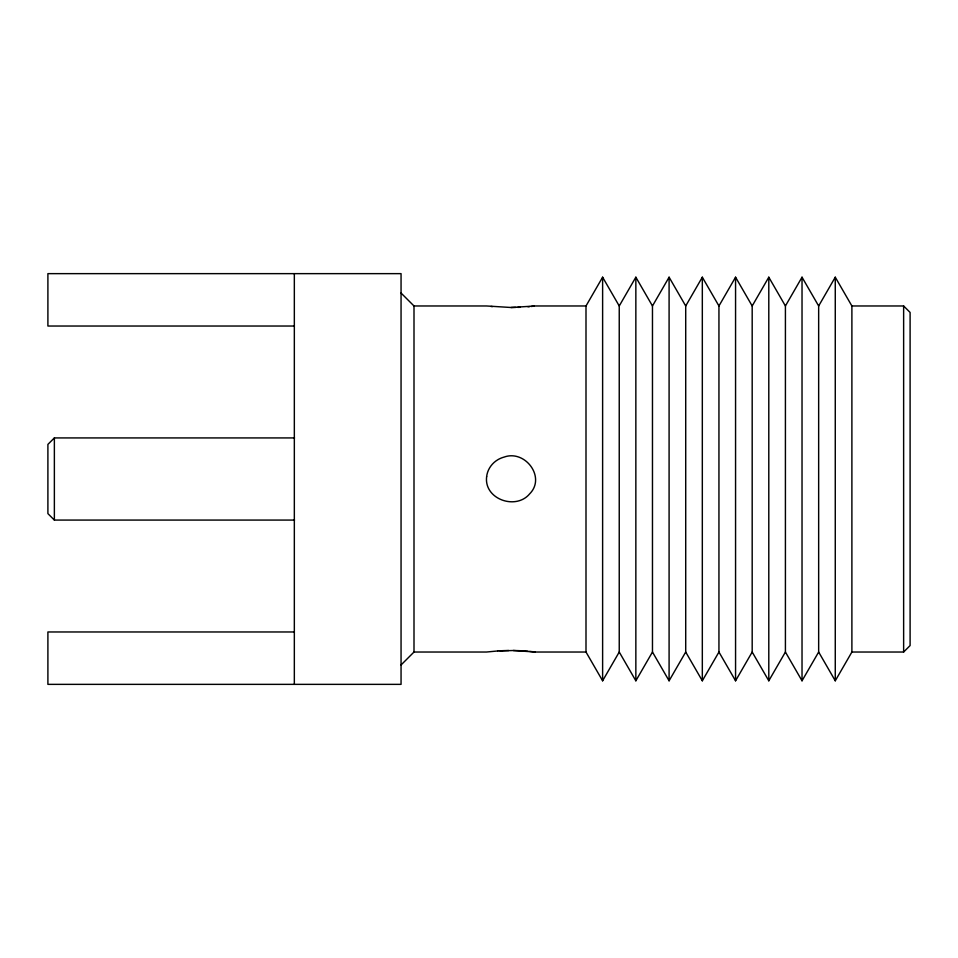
<?xml version="1.0" encoding="UTF-8"?>
<svg xmlns="http://www.w3.org/2000/svg" width="958" height="958" viewBox="0 0 958 958"><rect width="100%" height="100%" fill="white"/><g stroke="black" fill="none" stroke-linecap="round" stroke-linejoin="round"><path stroke-width="1.44" d="M619.239 652.027L602.618 680.803L585.997 652.027L585.997 305.973L602.618 277.197L619.239 305.973L619.239 652.027L635.849 680.803L652.47 652.027L652.47 305.973L669.091 277.197L685.712 305.973L685.712 652.027L702.322 680.803L718.943 652.027L718.943 305.973L702.322 277.197L685.712 305.973M619.239 305.973L635.849 277.197L652.47 305.973M718.943 305.973L735.564 277.197L752.186 305.973L752.186 652.027L735.564 680.803L718.943 652.027M752.186 305.973L768.795 277.197L785.416 305.973L785.416 652.027L768.795 680.803L752.186 652.027M785.416 305.973L802.026 277.197L818.659 305.973L818.659 652.027L835.268 680.803L851.89 652.027L851.89 305.973L835.268 277.197L818.659 305.973M652.47 652.027L669.091 680.803L685.712 652.027M785.416 652.027L802.026 680.803L818.659 652.027M294.501 437.926L54.367 437.926L47.9 444.392L47.9 513.608L54.367 520.074L294.501 520.074M401.055 664.96L414 652.027L414 305.973L401.055 293.04M851.89 652.027L903.634 652.027L910.1 645.56L910.1 312.44L903.634 305.973L851.89 305.973M414 305.973L486.508 305.973L511.009 307.494L535.522 305.973L585.997 305.973M534.336 306.117L531.067 306.476M527.978 306.764L529.618 306.62M497.801 650.949L486.508 652.027L414 652.027M497.789 650.949L513.296 650.518L535.522 652.027L585.997 652.027M499.837 650.817L501.98 650.721M517.823 307.374L520.038 307.29M515.56 307.434L511.009 307.494M294.334 326.031L47.9 326.031L47.9 273.641L401.055 273.641L401.055 684.359L47.9 684.359L47.9 631.969L294.334 631.969M528.002 651.236L520.026 650.71A26.345 3.389 0 0 0 513.308 650.518M490.963 306.476L492.412 306.62M529.63 651.38L534.995 651.955M903.634 305.973L903.634 652.027M835.268 277.197L835.268 680.803M802.026 277.197L802.026 680.803M768.795 277.197L768.795 680.803M735.564 277.197L735.564 680.803M702.322 277.197L702.322 680.803M669.091 277.197L669.091 680.803M635.849 277.197L635.849 680.803M602.618 277.197L602.618 680.803M294.334 273.641L294.334 684.359M54.367 437.926L54.367 520.074M501.956 650.71A26.393 3.401 0 0 1 508.734 650.518M486.64 476.689C483.754 499.106 515.823 510.494 529.618 493.897C546.252 477.3 525.02 449.458 504.207 457.062A25.339 25.207 3.7 0 0 497.789 459.756C491.753 463.313 487.382 469.671 486.64 476.689"/></g></svg>
